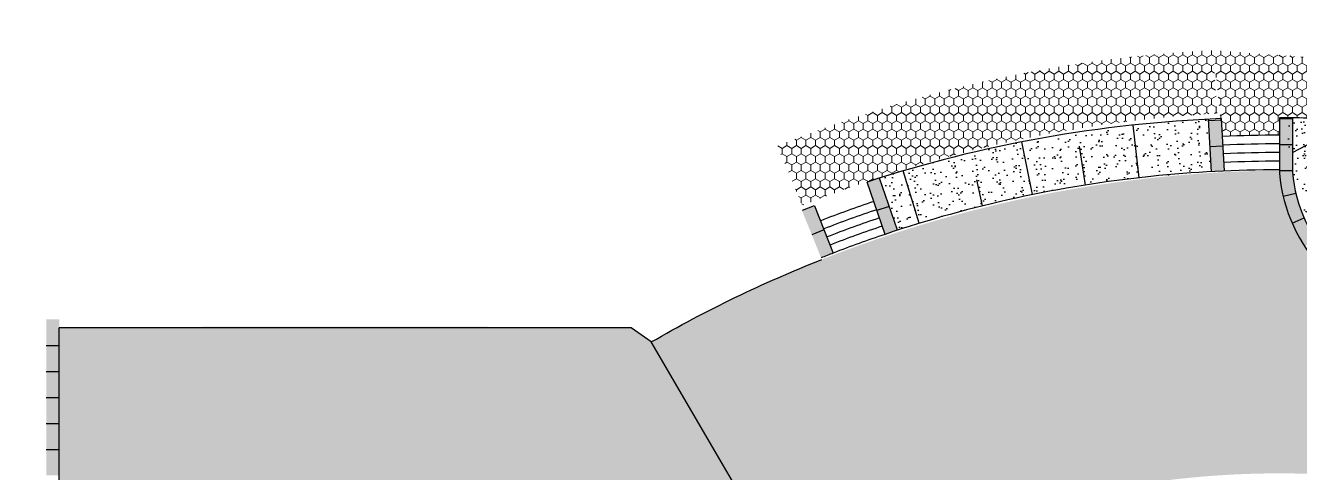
# Model space of a CAD drawing. Header units: millimetres. Extents: x -164772 to 106339, y -135449 to 107526.
# Drawn here: x -127720 to -68969, y 35595 to 56217 of the extents above; entities that cross this region are included whole.
import ezdxf

# ---------------------------------------------------------------- set-up
doc = ezdxf.new("R2010")
doc.units = ezdxf.units.MM
doc.layers.add('graas', color=7, linetype='Continuous', lineweight=25, true_color=0x83f83f)
doc.layers.add('hatch', color=7, linetype='Continuous', lineweight=9, true_color=0x4a4a4a)
doc.layers.add('paving', color=250, linetype='Continuous', lineweight=25)
doc.layers.add('project line', color=250, linetype='Continuous')
pattern_1 = [(90, (0, 0), (-219.9704516, 381), [254, -508]), (210, (0, 0), (-219.9704530418713, -380.9999991675352), [254, -508]), (150, (0, 0), (-439.9409046418711, 8.324647552006501e-07), [-508, 254])]

msp = doc.modelspace()

# ---------------------------------------------------------------- hatches: boundary and pattern name
at = {"layer": 'graas'}
h = msp.add_hatch(dxfattribs=at)
h.set_pattern_fill('AR-SAND', color=256, scale=15, angle=90, style=0)
h.set_pattern_definition([(127.5, (20086128.24877036, -35166053.85882878), (-734.1198559940135, -24.00046943976064), [0, -579.1200000000001, 0, -647.7, 0, -619.125]), (97.5, (20086128.24877036, -35166053.85882878), (-1075.237650852531, 674.284924707004), [0, -312.42, 0, -521.9699999999999, 0, -200.0249999999999]), (57.49999999999998, (20086128.24877036, -35166522.48882877), (-2.155777017818464, 1186.488555362187), [0, -190.5, 0, -685.8000000000001, 0, -895.3500000000001]), (47.49999999999999, (20086128.24877036, -35166522.48882877), (-334.3939848858243, 1145.334678708446), [0, -95.24999999999999, 0, -449.5799999999999, 0, -514.35])])
edge = h.paths.add_edge_path()
edge.add_line((-117541.6754624641, -3284.361524216785), (-120764.0420367754, -3284.361524216785))
edge.add_arc((-120764.042036779, 2115.638475780885), 5399.999999997817, 180.0000000000386, 270.0000000000386, ccw=False)
edge.add_line((-126164.0420367767, 2115.638475777625), (-126161.4625406482, 42274.47373970476))
edge.add_arc((-112971.6932503138, -1539156.284458524), 1581485.761235097, 89.52214120869093, 90.4778587913089, ccw=False)
edge.add_line((-99781.92395997167, 42274.47373970416), (-98863.34911363844, 41616.53721116955))
edge.add_arc((189654151.5651501, 110768853.5518665), 219696899.5820207, 210.2649924978628, 210.2684874780101)
edge.add_arc((-69889.71343111133, -6882.399719036608), 43094.06331599062, 121.0371690920496, 169.3069759478685)
edge.add_arc((-117541.6754624632, 2115.638475781816), 5399.999999998709, 269.99999999999216, 349.30577403733963, ccw=False)
h.paths.add_polyline_path([(-122660.9038956559, 16963.29322928055), (-125910.9038956559, 16963.29322928055), (-125910.9038956559, 7903.293229282877), (-122660.9038956559, 7903.293229282877)], flags=16)
h.paths.add_polyline_path([(-126161.4625406473, 7098.456192089754), (-126161.4625406473, 4859.754372380252), (-126161.4625406473, 5142.812778507869), (-126161.4625406473, 7559.754372377458)], flags=16)
h = msp.add_hatch(dxfattribs=at)
h.set_pattern_fill('AR-SAND', color=256, scale=15, angle=90, style=0)
h.set_pattern_definition([(127.5, (20202146.76087315, -35173127.35051344), (-734.1198559940135, -24.00046943976064), [0, -579.1200000000001, 0, -647.7, 0, -619.125]), (97.5, (20202146.76087315, -35173127.35051344), (-1075.237650852531, 674.284924707004), [0, -312.42, 0, -521.9699999999999, 0, -200.0249999999999]), (57.49999999999998, (20202146.76087315, -35173595.98051344), (-2.155777017818464, 1186.488555362187), [0, -190.5, 0, -685.8000000000001, 0, -895.3500000000001]), (47.49999999999999, (20202146.76087315, -35173595.98051344), (-334.3939848858243, 1145.334678708446), [0, -95.24999999999999, 0, -449.5799999999999, 0, -514.35])])
h.paths.add_polyline_path([(-74316.56446964646, 51765.49543637833), (-75007.10816564437, 51723.01448875065), (-75859.7868624877, 51670.55930122831), (-76648.01847839614, 51622.06877674865), (-76441.64123169592, 49185.11470934334), (-76131.41122181274, 49219.85329411416), (-75740.200340112, 49261.19171801447), (-75248.71147901684, 49309.2328942507), (-74131.91536259398, 49402.33037900882), (-73387.58242777109, 49452.03077389444), (-73154.41632592704, 49465.57340203603), (-73030.26962030426, 49472.39012520532), (-73171.31139775671, 51892.97660389966), (-73507.44595353192, 51815.27088362216), (-73848.42717800083, 51794.29436088637)])
h = msp.add_hatch(dxfattribs=at)
h.set_pattern_fill('AR-SAND', color=256, scale=15, angle=90, style=0)
h.set_pattern_definition([(127.5, (20085738.9104257, -35166225.50520229), (-734.1198559940135, -24.00046943976064), [0, -579.1200000000001, 0, -647.7, 0, -619.125]), (97.5, (20085738.9104257, -35166225.50520229), (-1075.237650852531, 674.284924707004), [0, -312.42, 0, -521.9699999999999, 0, -200.0249999999999]), (57.49999999999998, (20085738.9104257, -35166694.13520227), (-2.155777017818464, 1186.488555362187), [0, -190.5, 0, -685.8000000000001, 0, -895.3500000000001]), (47.49999999999999, (20085738.9104257, -35166694.13520227), (-334.3939848858243, 1145.334678708446), [0, -95.24999999999999, 0, -449.5799999999999, 0, -514.35])])
edge = h.paths.add_edge_path()
edge.add_arc((-62501.88867666226, 50051.92735808254), 6809.575109873396, 189.1781460621393, 208.8584729443292)
edge.add_line((-68465.81378899215, 46765.30136300395), (-67839.1128555261, 47213.00377931735))
edge.add_arc((-66339.86633571962, 48536.73331092396), 1999.999999999993, 90.00000000005542, 221.4422459657252, ccw=False)
edge.add_arc((-66339.86633573126, 48536.73331092396), 2000, 438.50463411744454, 449.9999999997085, ccw=False)
edge.add_line((-65941.28898201164, 50496.61496375459), (-65870.54470903898, 50619.01656762323))
edge.add_arc((-70341.34984731374, -8391.186493607662), 59179.32209743528, 445.6673624036799, 446.8628613867074)
edge.add_line((-67102.6996538488, 50699.44989521852), (-67047.7318218321, 51702.51500957918))
edge.add_arc((-70320.6968163152, -8387.73801246514), 60179.32209744761, 446.882323593439, 449.3930938875046)
edge.add_line((-69683.25867079271, 51788.20801847852), (-69224.28199253896, 48965.7683993386))
h = msp.add_hatch(dxfattribs=at)
h.set_pattern_fill('AR-SAND', color=256, scale=15, angle=90, style=0)
h.set_pattern_definition([(127.5, (20086177.13012784, -35165350.76419978), (-734.1198559940135, -24.00046943976064), [0, -579.1200000000001, 0, -647.7, 0, -619.125]), (97.5, (20086177.13012784, -35165350.76419978), (-1075.237650852531, 674.284924707004), [0, -312.42, 0, -521.9699999999999, 0, -200.0249999999999]), (57.49999999999998, (20086177.13012784, -35165819.39419977), (-2.155777017818464, 1186.488555362187), [0, -190.5, 0, -685.8000000000001, 0, -895.3500000000001]), (47.49999999999999, (20086177.13012784, -35165819.39419977), (-334.3939848858243, 1145.334678708446), [0, -95.24999999999999, 0, -449.5799999999999, 0, -514.35])])
edge = h.paths.add_edge_path()
edge.add_line((-88335.61945784398, 49178.42126210038), (-87516.00040411025, 46771.3585005948))
edge.add_arc((-69990.32556405597, -7025.206535867374), 56579.32209139335, 106.9692941302182, 108.04440975179139, ccw=False)
edge.add_line((-86503.51905798007, 47090.72576649445), (-87244.36853668877, 49511.21015008861))
edge.add_arc((-86387.57765249562, 44746.1401393428), 4841.48560119099, 100.1932383289441, 113.7260765943708)
edge = h.paths.add_edge_path()
edge.add_line((-87244.36853668911, 49511.21015008869), (-86503.51905798042, 47090.72576649454))
edge.add_arc((-69990.32556224501, -7025.206541721202), 56579.32209752039, 101.55619909177062, 106.9692941302417, ccw=False)
edge.add_line((-81324.80494698024, 48407.17809119778), (-81778.92161179619, 50847.29990909691))
edge.add_arc((-70236.57737690609, -8214.744567287578), 60179.32209793686, 101.057800554023, 106.4165487302173)
edge = h.paths.add_edge_path()
edge.add_line((-81778.9216117964, 50847.29990909858), (-81324.80494698044, 48407.17809119218))
edge.add_arc((-69569.43626457386, -9701.753552694297), 59286.05763291218, 96.58671436303501, 101.43652347543048, ccw=False)
edge.add_line((-76369.95057640996, 49192.97995334589), (-76633.85847759053, 51498.37273182263))
edge.add_arc((-72429.85934607292, -2378.282783728051), 54040.42577773814, 94.46175285567061, 99.96236528199479)
at = {"layer": 'hatch'}
h = msp.add_hatch(dxfattribs=at)
h.set_pattern_fill('HONEY', color=256, scale=80, angle=90, style=0)
h.set_pattern_definition(pattern_1)
edge = h.paths.add_edge_path()
edge.add_arc((-69884.04130262908, -6883.306821724824), 62027.04208835766, 106.8931003470171, 111.1283996874393)
edge.add_line((-92242.25921878617, 50973.96620288728), (-93048.51279449515, 50655.90772569104))
edge.add_line((-93048.51279449489, 50655.90772569137), (-91893.29545974765, 47912.61568668576))
edge.add_arc((-69463.14579487525, -7930.371286795433), 60179.32209745247, 93.14733437813618, 111.8835805046325, ccw=False)
edge.add_line((-72767.2148223019, 52158.17950261016), (-72959.57967577946, 55067.43985620569))
edge.add_arc((-69884.04130217459, -6883.306823001667), 62027.04208971155, 92.84210964285472, 106.8931003470763)
h = msp.add_hatch(dxfattribs=at)
h.set_pattern_fill('HONEY', color=256, scale=80, angle=90, style=0)
h.set_pattern_definition(pattern_1)
edge = h.paths.add_edge_path()
edge.add_line((-72941.79635814464, 55068.32014850392), (-72523.6305513182, 51098.83458491953))
edge.add_line((-72523.63055131843, 51098.83458491978), (-69892.56509244422, 51154.03726281121))
edge.add_line((-69892.56509244422, 51154.0372628109), (-69892.06142599357, 51963.60457822573))
edge.add_line((-69892.06142599348, 51963.60457822592), (-69292.06529362206, 51957.20130977096))
edge.add_arc((-70234.26353922978, -8214.744568285956), 60179.32209892254, 446.8823235933706, 449.1029113193511, ccw=False)
edge.add_line((-66961.29854459481, 51875.50845522624), (-67016.26637661515, 50872.44334086195))
edge.add_arc((-70254.91656994473, -8218.193047922063), 59179.322097387, 438.3747442638018, 446.8628613868362, ccw=False)
edge.add_line((-58329.70947080318, 49747.15521764806), (-58343.23709326051, 51020.27045088976))
edge.add_line((-58343.23709326077, 51020.27045088964), (-57921.90040192077, 52976.70071508712))
edge.add_line((-57921.90040192081, 52976.7007150874), (-57799.8938101985, 53955.22808532199))
edge.add_line((-57799.89381019844, 53955.22808532188), (-72941.79635814474, 55068.32014850408))
h = msp.add_hatch(dxfattribs=at)
h.set_pattern_fill('HONEY', color=256, scale=80, angle=90, style=0)
h.set_pattern_definition(pattern_1)
h.paths.add_polyline_path([(-98863.34911363831, 41616.53721116953), (-91778.86056309452, 29476.71583477458, -0.2254003171087917), (-55522.04515181974, 33054.19322937033), (-55525.78207381887, 47659.36831165389), (-55594.24084803023, 47399.3092915039, -0.8021877993804688), (-69903.5399307695, 49524.99709731764, 0.1299948105789056)])
at = {"layer": 'project line'}
h = msp.add_hatch(color=256, dxfattribs=at)
h.set_gradient(color1=(87, 85, 98), rotation=45, one_color=1, tint=1, name='INVCURVED')
h.paths.add_polyline_path([(-73165.81807185317, 51836.14484454649), (-73098.78814357964, 50638.01839516037), (-72499.72491888728, 50671.5333592962), (-72566.75484716127, 51869.65980868232)])
h = msp.add_hatch(color=256, dxfattribs=at)
h.set_gradient(color1=(87, 85, 98), rotation=45, one_color=1, tint=1, name='INVCURVED')
h.paths.add_polyline_path([(-69892.08543342658, 51925.01627611979), (-69892.83197677301, 50725.06124214087), (-69292.83209289124, 50724.68795655346), (-69292.0874104577, 51921.65185616216)])
h = msp.add_hatch(color=256, dxfattribs=at)
h.set_gradient(color1=(87, 85, 98), rotation=45, one_color=1, tint=1, name='INVCURVED')
h.paths.add_polyline_path([(-73098.78814357964, 50638.01839516037), (-73033.559462101, 49472.08833150523, -0.00265123520452065), (-72434.25037180891, 49501.20857099262), (-72499.72491888728, 50671.5333592962)])
h = msp.add_hatch(color=256, dxfattribs=at)
h.set_gradient(color1=(87, 85, 98), rotation=45, one_color=1, tint=1, name='INVCURVED')
h.paths.add_polyline_path([(-69892.83197677301, 50725.06124214087), (-69893.57853867326, 49525.07638557632), (-69293.57865479149, 49524.70309998844), (-69292.83209289124, 50724.68795655346)])
h = msp.add_hatch(color=256, dxfattribs=at)
h.set_gradient(color1=(87, 85, 98), rotation=45, one_color=1, tint=1, name='INVCURVED')
h.paths.add_polyline_path([(-69893.57853867326, 49525.07638557632), (-69893.6557109936, 49401.03360226522, 0.03644093397015802), (-69720.95241405981, 48336.33462403998), (-69137.25679263126, 48475.25698194238, -0.0354840082400003), (-69293.63893347213, 49427.81427780171), (-69293.57865479149, 49524.70309998844)])
h = msp.add_hatch(color=256, dxfattribs=at)
h.set_gradient(color1=(87, 85, 98), rotation=45, one_color=1, tint=1, name='INVCURVED')
h.paths.add_polyline_path([(-88902.38885129036, 48995.84803141239), (-88455.12527778585, 47674.42513294336), (-87887.04266218169, 47867.83319958676), (-88333.30562001074, 49178.42126210038)])
h = msp.add_hatch(color=256, dxfattribs=at)
h.set_gradient(color1=(87, 85, 98), rotation=45, one_color=1, tint=1, name='INVCURVED')
h.paths.add_polyline_path([(-69720.95241405981, 48336.33462403998, 0.04392414856866579), (-69310.43927224007, 47103.55803397721), (-68759.98548741432, 47342.30608270415, -0.04392414856856066), (-69137.25679263126, 48475.25698194238)])
h = msp.add_hatch(color=256, dxfattribs=at)
h.set_gradient(color1=(87, 85, 98), rotation=45, one_color=1, tint=1, name='INVCURVED')
h.paths.add_polyline_path([(-91909.52921362201, 47676.00421179975), (-91460.17247961488, 46563.40665241428), (-90903.83406008294, 46788.10102918562), (-91351.64215930857, 47896.86420232807)])
h = msp.add_hatch(color=256, dxfattribs=at)
h.set_gradient(color1=(87, 85, 98), rotation=45, one_color=1, tint=1, name='INVCURVED')
h.paths.add_polyline_path([(-88455.12527778585, 47674.42513294336), (-88083.3467012991, 46582.42855897317, -0.002651926684460964), (-87513.6865662772, 46771.35850059478), (-87887.04266218169, 47867.83319958676)])
h = msp.add_hatch(color=256, dxfattribs=at)
h.set_gradient(color1=(87, 85, 98), rotation=45, one_color=1, tint=1, name='INVCURVED')
h.paths.add_polyline_path([(-69310.43927224007, 47103.55803397721, 0.0413807520874362), (-68732.11285871573, 46024.39513152004), (-68228.4898088456, 46350.5298025371, -0.04138075208754521), (-68759.98548741432, 47342.30608270415)])
h = msp.add_hatch(color=256, dxfattribs=at)
h.set_gradient(color1=(87, 85, 98), rotation=45, one_color=1, tint=1, name='INVCURVED')
h.paths.add_polyline_path([(-91460.17247961488, 46563.40665241428), (-91029.12217146697, 45496.13540771655, -0.002651251032978876), (-90470.9616790761, 45716.31837147805), (-90903.83406008294, 46788.10102918562)])
h = msp.add_hatch(color=256, dxfattribs=at)
h.set_gradient(color1=(87, 85, 98), rotation=129.99999999999997, one_color=1, tint=1)
h.paths.add_polyline_path([(-126761.4625406468, 41459.00842531915), (-126761.4625406468, 42659.00842532008), (-126161.4625406449, 42659.00842531635), (-126161.4625406412, 41459.00842531915)])
h = msp.add_hatch(color=256, dxfattribs=at)
h.set_gradient(color1=(87, 85, 98), rotation=129.99999999999997, one_color=1, tint=1)
h.paths.add_polyline_path([(-126761.4625406468, 40259.00842531868), (-126761.4625406468, 41459.00842531542), (-126161.4625406449, 41459.00842531915), (-126161.4625406449, 40259.00842532194)])
h = msp.add_hatch(color=256, dxfattribs=at)
h.set_gradient(color1=(87, 85, 98), rotation=129.99999999999997, one_color=1, tint=1)
h.paths.add_polyline_path([(-126761.4625406468, 39059.00842532147), (-126761.4625406468, 40259.00842531868), (-126161.4625406449, 40259.00842532194), (-126161.4625406449, 39059.0084253252)])
h = msp.add_hatch(color=256, dxfattribs=at)
h.set_gradient(color1=(87, 85, 98), rotation=129.99999999999997, one_color=1, tint=1)
h.paths.add_polyline_path([(-126761.4625406505, 37859.00842531682), (-126761.4625406505, 39059.00842532147), (-126161.4625406482, 39059.00842532147), (-126161.4625406449, 37859.00842532427)])
h = msp.add_hatch(color=256, dxfattribs=at)
h.set_gradient(color1=(87, 85, 98), rotation=129.99999999999997, one_color=1, tint=1)
h.paths.add_polyline_path([(-126761.4625406505, 36659.00842532008), (-126761.4625406468, 37859.00842532427), (-126161.4625406449, 37859.00842532054), (-126161.4625406449, 36659.00842531635)])
h = msp.add_hatch(color=256, dxfattribs=at)
h.set_gradient(color1=(87, 85, 98), rotation=129.99999999999997, one_color=1, tint=1)
h.paths.add_polyline_path([(-126761.4625406468, 35459.00842531915), (-126761.4625406468, 36659.00842532008), (-126161.4625406449, 36659.00842532008), (-126161.4625406449, 35459.0084253266)])

# ---------------------------------------------------------------- linework, layer by layer
at = {"layer": 'paving'}
for p, q in [((-73033.559462101, 49472.08833150523), (-73168.99755992394, 51892.97660389966)), ((-72434.4962374091, 49505.60329564153), (-72569.52921970075, 51919.25033049802)), ((-69892.06142599348, 51963.60457822592), (-69893.6557109936, 49401.03360226149)), ((-69292.065293622, 51957.20130977086), (-69293.65582711229, 49400.66031667408)), ((-88083.3467012991, 46582.42855897317), (-88904.75132608859, 48995.07708915514)), ((-87513.6865662772, 46771.35850059478), (-88333.30562001074, 49178.42126210038)), ((-91336.60349837763, 47902.8178061685), (-90472.78375193503, 45720.82978448788))]:
    msp.add_line(p, q, dxfattribs=at)
msp.add_lwpolyline([(-98863.34911363831, 41616.53721116953, -0.03725146252110498), (-90999.64100609513, 45421.49915981437, -0.03725146252110498)], format="xyb", dxfattribs=at)
for points in [[(-99781.92395997167, 42274.47373970416), (-126161.4625406482, 42274.47373970416)], [(-98863.34911363831, 41616.53721116953), (-99781.92395997167, 42274.47373970416)], [(-91778.86056309452, 29476.71583477458), (-98863.34911363831, 41616.53721116953)]]:
    msp.add_lwpolyline(points, dxfattribs=at)
for centre, radius, start, end in [((-70234.2635391888, -8214.744566810741), 60179.32209744686, 92.22392785489009, 108.0741501778585), ((-70234.2635391888, -8214.744566810741), 60179.32209744686, 86.88232359336274, 89.67419303182888), ((-69988.0117244304, -7025.206541649955), 58179.32209744686, 89.90435272743558, 92.49790275557514), ((-69988.0117244304, -7025.206541649955), 57779.32209744686, 89.90435272743558, 92.49302735677603), ((-69988.0117244304, -7025.206541649955), 57379.32209744686, 89.90435272743558, 92.48808397898027), ((-69988.0117244304, -7025.206541649955), 56979.32209744687, 89.90435272743558, 92.48307118958591), ((-69988.0117244304, -7025.206541649955), 56579.32209744687, 89.90435272743558, 95.9267698041945), ((-62512.72483359024, 50051.9273662698), 7409.575109885136, 185.039640779513, 339.0226614040871), ((-62512.72483359024, 50051.9273662698), 6809.575109885136, 185.039640779513, 338.7537403011856), ((-69988.0117244304, -7025.206541649955), 56579.32209744687, 95.9267698041945, 108.6521851532396), ((-69988.0117244304, -7025.206541649955), 58179.32209744686, 108.6521851532396, 111.2244818700982), ((-69988.0117244304, -7025.206541649955), 57779.32209744686, 108.6521851532396, 111.2244818700982), ((-69988.0117244304, -7025.206541649955), 57379.32209744686, 108.6521851532396, 111.2244818700982), ((-69988.0117244304, -7025.206541649955), 56979.32209744687, 108.6521851532396, 111.2244818700982), ((-69988.0117244304, -7025.206541649955), 56579.32209744687, 108.6521851532396, 111.2244818700982), ((-69988.0117244304, -7025.206541649955), 56579.32209744687, 111.2244818700982, 111.832036353372)]:
    msp.add_arc(centre, radius, start, end, dxfattribs=at)
at = {"layer": 'project line'}
for p, q in [((-73165.81807185317, 51836.14484454649), (-72566.75484716313, 51869.65980868232)), ((-69892.08543342658, 51925.01627611979), (-69292.08741045863, 51921.65185616216)), ((-76367.67249968581, 49193.29234794299), (-76645.70464056337, 51622.06877674679)), ((-69293.05960525924, 50358.99638164467), (-67673.35854448358, 51204.61041451529)), ((-81279.1207057217, 48416.02853639754), (-81776.60777398877, 50847.29990909346)), ((-78839.86112026291, 48857.38870302499), (-79115.80889487432, 50642.8373359554)), ((-73098.7881435815, 50638.01839516037), (-72499.724918891, 50671.5333592962)), ((-69892.83197677115, 50725.06124214087), (-69292.83209288985, 50724.68795655346)), ((-86501.2052201473, 47090.72576649445), (-87242.05469885541, 49511.21015008683)), ((-69893.57853867326, 49525.07638557632), (-69293.57865479149, 49524.70309998844)), ((-83585.71569347082, 47895.84712429116), (-83852.97123632979, 49096.60350069827)), ((-69720.95241405795, 48336.33462403998), (-69137.2567926322, 48475.25698194238)), ((-91351.6421593067, 47896.86420232807), (-91909.52921362108, 47676.00421179975)), ((-87887.1408979411, 47867.79975447249), (-88455.12527778398, 47674.42513294336)), ((-69310.43927224007, 47103.55803397721), (-68759.98548741525, 47342.30608270415)), ((-90903.83406008387, 46788.10102918562), (-91460.17247961395, 46563.40665241428)), ((-126161.4625406473, 2115.6384757739), (-126161.4625406482, 42274.47373970416)), ((-126761.4625406468, 41459.00842531915), (-126161.4625406482, 41459.00842531915)), ((-126761.4625406468, 40259.00842532008), (-126161.4625406482, 40259.00842532008)), ((-126761.4625406468, 39059.00842532147), (-126161.4625406482, 39059.00842532147)), ((-126761.4625406468, 37859.00842532054), (-126161.4625406482, 37859.00842532054)), ((-126761.4625406468, 36659.00842532008), (-126161.4625406482, 36659.00842532008))]:
    msp.add_line(p, q, dxfattribs=at)

doc.saveas('drawing.dxf')
